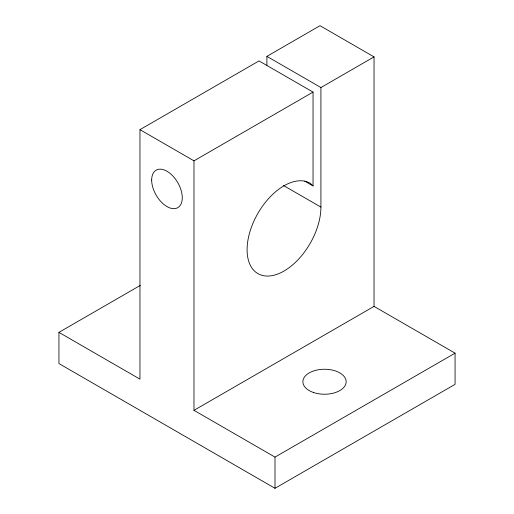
<?xml version="1.0" encoding="UTF-8"?>
<svg xmlns="http://www.w3.org/2000/svg" width="514" height="514" viewBox="0 0 514 514"><rect width="100%" height="100%" fill="white"/><g stroke="black" fill="none" stroke-linecap="round" stroke-linejoin="round"><path stroke-width="0.77" d="M313.039 92.102L193.984 160.843L193.984 410.333L374.038 306.383L455.063 353.157L455.063 384.344L275.003 488.3L58.937 363.552L58.937 332.365L139.962 379.146L139.962 129.656L259.024 60.915L313.039 92.102L313.039 185.927L304.731 181.127M266.901 65.194L266.901 56.367L320.016 25.7L374.038 56.887L374.038 306.383M266.901 56.367L320.922 87.553L374.038 56.887M58.937 332.365L140.277 285.411M193.984 410.333L275.003 457.113L455.063 353.157M283.522 185.509L320.922 207.103A52.203 30.14 -60 0 1 274.457 275.099A52.203 30.14 -60 0 1 252.04 225.556A52.203 30.14 -60 0 1 310.109 183.202L313.039 185.927M139.962 129.656L193.984 160.843M320.922 87.553L320.922 207.103M275.003 457.113L275.003 488.3M151.669 180.073A21.646 12.497 60 0 0 174.625 208.633A21.646 12.497 60 0 0 174.625 178.024A21.646 12.497 60 0 0 151.669 180.073M313.701 392.567A21.646 12.497 0 0 0 346.166 381.748A21.646 12.497 0 0 0 313.701 370.922A21.646 12.497 0 0 0 313.701 392.567"/></g></svg>
